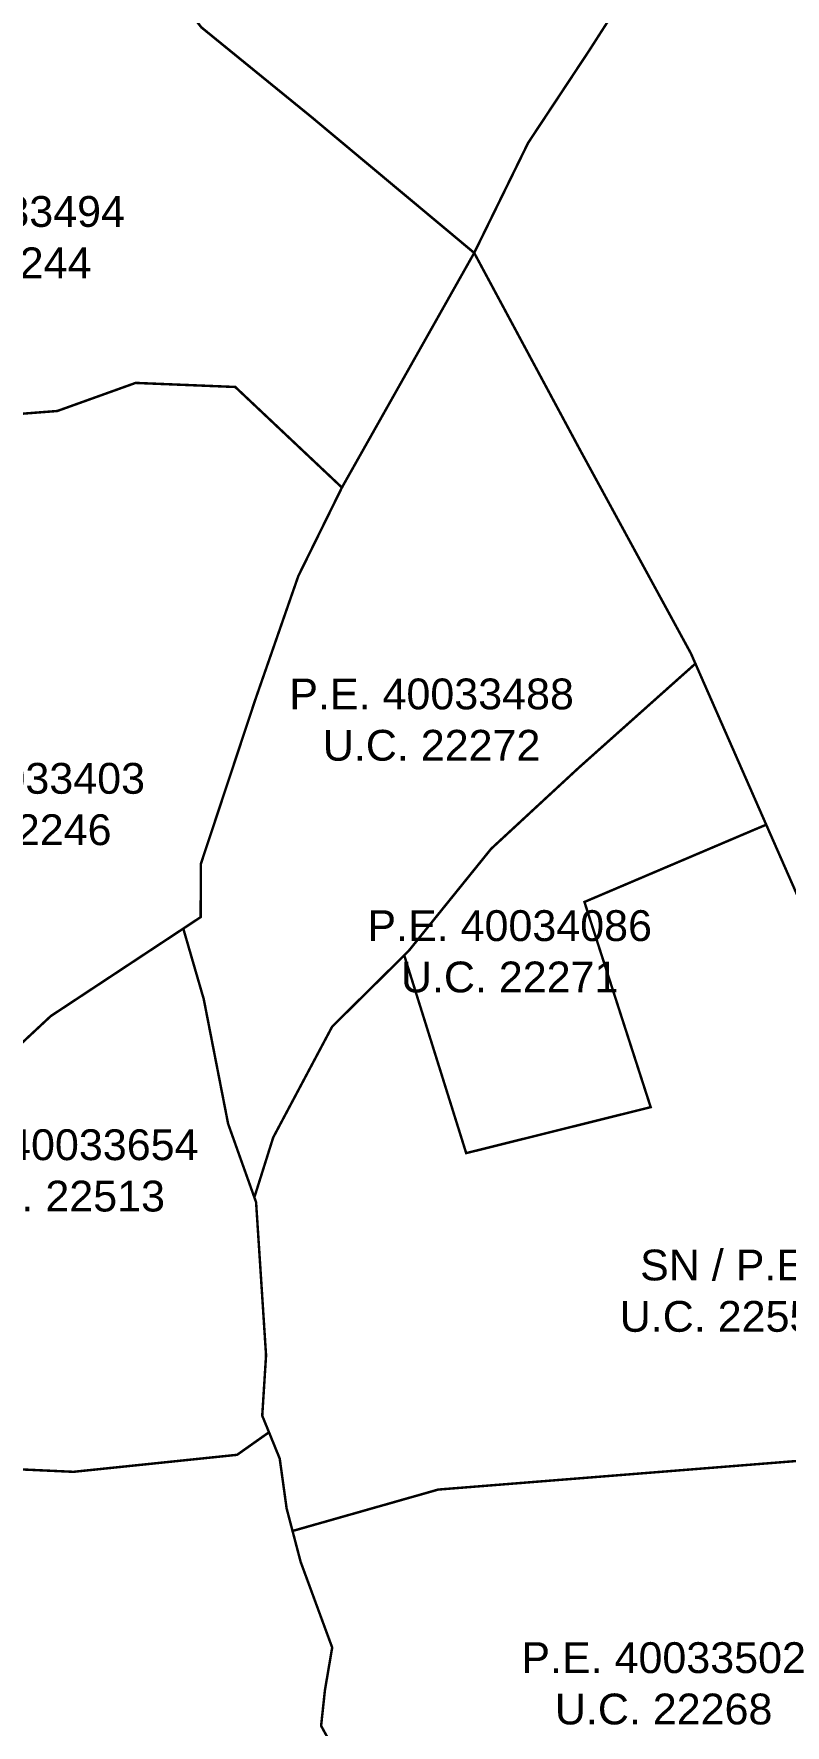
# Model space of a CAD drawing. Header units: metres. Extents: x 561401 to 594056, y 8460144 to 8508504.
# Drawn here: x 586838 to 586899, y 8501493.3 to 8501630.6 of the extents above; entities that cross this region are included whole.
import ezdxf

# ---------------------------------------------------------------- set-up
doc = ezdxf.new("R2010")
doc.units = ezdxf.units.M
for name, color, linetype in [('1.2. AFECTADOS BASE GRAFICA GORE', 76, 'Continuous'), ('1.2. AFECTADOS BASE GRAFICA SUNARP', 150, 'Continuous'), ('1.2. BASE GRAFICA GORE', 76, 'Continuous'), ('1.2. BASE GRAFICA SUNARP', 150, 'Continuous'), ('1.3 ETIQUETA P.E. Y U.C.', 1, 'Continuous')]:
    doc.layers.add(name, color=color, linetype=linetype)
doc.styles.add('Arial', font='arial.ttf', dxfattribs={"height": 1})

msp = doc.modelspace()

# ---------------------------------------------------------------- linework, layer by layer
at = {"layer": '1.2. AFECTADOS BASE GRAFICA GORE', "color": 64, "linetype": 'Continuous', "lineweight": -3, "const_width": 0.2}
msp.add_lwpolyline([(586862.76, 8501490.68), (586861.33, 8501493.28), (586861.64, 8501496.17), (586862.23, 8501499.63), (586859.67, 8501506.58), (586859.01, 8501509.09), (586858.53, 8501510.92), (586857.97, 8501514.96), (586857.1, 8501517.1), (586854.51, 8501515.27), (586841.22, 8501513.89), (586834.29, 8501514.21)], dxfattribs=at)
at = {"layer": '1.2. AFECTADOS BASE GRAFICA SUNARP', "color": 64, "linetype": 'Continuous', "lineweight": -3, "const_width": 0.2}
for points in [[(586795.64, 8501592.11), (586798.19, 8501573.89), (586799.04, 8501570.42), (586799.73, 8501569.36), (586813.8, 8501577.29), (586819.31, 8501581.87), (586821.94, 8501586.77), (586822.28, 8501598.61), (586839.91, 8501599.97), (586846.27, 8501602.25), (586854.36, 8501601.92), (586863.02, 8501593.76), (586873.76, 8501612.8), (586860.53, 8501623.84), (586851.61, 8501631.1), (586844.73, 8501639.8), (586830.36, 8501655.35), (586825.14, 8501651.16), (586819.63, 8501646.28), (586810.65, 8501640.26), (586796.16, 8501628.78), (586801, 8501615.18), (586805.23, 8501596.96), (586795.64, 8501592.11)], [(586799.73, 8501569.36), (586807.92, 8501556.8), (586809.99, 8501544.91), (586809.98, 8501543.2), (586817.68, 8501543.47), (586828.08, 8501543.41), (586834.44, 8501546.27), (586839.38, 8501550.87), (586850.14, 8501557.97), (586851.55, 8501558.9), (586851.57, 8501563.23), (586855.97, 8501576.5), (586859.48, 8501586.58), (586863.02, 8501593.76), (586854.36, 8501601.92), (586846.27, 8501602.25), (586839.91, 8501599.97), (586822.28, 8501598.61), (586821.94, 8501586.77), (586819.31, 8501581.87), (586813.8, 8501577.29), (586799.73, 8501569.36)], [(586809.98, 8501543.2), (586812.44, 8501535.98), (586814.42, 8501527.61), (586828.53, 8501517.42), (586834.29, 8501514.21), (586841.22, 8501513.89), (586854.51, 8501515.27), (586857.1, 8501517.1), (586856.55, 8501518.44), (586856.86, 8501523.34), (586856.05, 8501535.77), (586855.91, 8501536.16), (586853.78, 8501542.13), (586851.8, 8501552.25), (586850.14, 8501557.97), (586839.38, 8501550.87), (586834.44, 8501546.27), (586828.08, 8501543.41), (586817.68, 8501543.47), (586809.98, 8501543.2)]]:
    msp.add_lwpolyline(points, close=True, dxfattribs=at)
at = {"layer": '1.2. BASE GRAFICA GORE', "color": 64, "linetype": 'Continuous', "lineweight": -3, "const_width": 0.2}
for points in [[(586830.36, 8501655.35), (586844.73, 8501639.8), (586851.61, 8501631.1), (586860.53, 8501623.84), (586873.76, 8501612.8), (586878.14, 8501621.73), (586883.09, 8501629.21), (586887.16, 8501635.55), (586897.92, 8501650.8), (586909.21, 8501670.61), (586909.58, 8501671.25), (586900.38, 8501681.12), (586890.91, 8501693.01), (586884.02, 8501701.71), (586875.16, 8501711.67), (586868.17, 8501695.36), (586859.04, 8501673.79), (586840.46, 8501662), (586830.36, 8501655.35)], [(586855.91, 8501536.16), (586856.05, 8501535.77), (586856.86, 8501523.34), (586856.55, 8501518.44), (586857.1, 8501517.1), (586857.97, 8501514.96), (586858.53, 8501510.92), (586859.01, 8501509.09), (586870.84, 8501512.45), (586901.73, 8501514.91), (586913.84, 8501515.56), (586919.07, 8501516.25), (586916.97, 8501522.67), (586904.04, 8501551.48), (586897.47, 8501566.4), (586896.47, 8501565.98), (586882.71, 8501560.13), (586888.09, 8501543.48), (586873.11, 8501539.75), (586868.08, 8501555.8), (586862.23, 8501550.02), (586857.44, 8501541.02), (586855.91, 8501536.16)]]:
    msp.add_lwpolyline(points, close=True, dxfattribs=at)
msp.add_lwpolyline([(586909.21, 8501670.61), (586897.92, 8501650.8), (586887.16, 8501635.55), (586883.09, 8501629.21), (586878.14, 8501621.73), (586873.76, 8501612.8), (586873.76, 8501612.8), (586882.41, 8501596.71), (586891.36, 8501580.29), (586891.72, 8501579.47), (586897.47, 8501566.4), (586904.04, 8501551.48)], dxfattribs=at)
at = {"layer": '1.2. BASE GRAFICA SUNARP', "color": 64, "linetype": 'Continuous', "lineweight": -3, "const_width": 0.2}
for points in [[(586850.14, 8501557.97), (586851.8, 8501552.25), (586853.78, 8501542.13), (586855.91, 8501536.16), (586857.44, 8501541.02), (586862.23, 8501550.02), (586868.08, 8501555.8), (586868.44, 8501556.16), (586875.13, 8501564.44), (586882.29, 8501571.06), (586890.72, 8501578.58), (586891.72, 8501579.47), (586891.36, 8501580.29), (586882.41, 8501596.71), (586873.76, 8501612.8), (586863.02, 8501593.76), (586859.48, 8501586.58), (586855.97, 8501576.5), (586851.57, 8501563.23), (586851.55, 8501558.9), (586850.14, 8501557.97)], [(586868.08, 8501555.8), (586873.11, 8501539.75), (586888.09, 8501543.48), (586882.71, 8501560.13), (586896.47, 8501565.98), (586897.47, 8501566.4), (586891.72, 8501579.47), (586890.72, 8501578.58), (586882.29, 8501571.06), (586875.13, 8501564.44), (586868.44, 8501556.16), (586868.08, 8501555.8)], [(586859.01, 8501509.09), (586859.67, 8501506.58), (586862.23, 8501499.63), (586861.64, 8501496.17), (586861.33, 8501493.28), (586862.76, 8501490.68), (586863.26, 8501489.89), (586864.77, 8501487.5), (586865.9, 8501483.16), (586865.88, 8501479.12), (586866.05, 8501477.67), (586878.29, 8501482.25), (586892.55, 8501484.08), (586896.38, 8501484.68), (586917.74, 8501488), (586926.82, 8501490.79), (586924.92, 8501496.98), (586919.07, 8501516.25), (586913.84, 8501515.56), (586901.73, 8501514.91), (586870.84, 8501512.45), (586859.01, 8501509.09)]]:
    msp.add_lwpolyline(points, close=True, dxfattribs=at)

# ---------------------------------------------------------------- texts
at = {"layer": '1.3 ETIQUETA P.E. Y U.C.', "color": 1, "char_height": 2.5, "attachment_point": 5, "style": 'Arial'}
for s, insert in [('P.E. 40033494\\PU.C. 22244', (586833.85, 8501614.06)), ('P.E. 40033488\\PU.C. 22272', (586870.3, 8501574.91)), ('P.E. 40033403\\PU.C. 22246', (586835.48, 8501568.06)), ('P.E. 40034086\\PU.C. 22271', (586876.64, 8501556.11)), ('P.E. 40033654\\PU.C. 22513', (586839.82, 8501538.33)), ('SN / P.E.\\PU.C. 22555', (586894.41, 8501528.57)), ('P.E. 40033502\\PU.C. 22268', (586889.14, 8501496.71))]:
    msp.add_mtext(s, dxfattribs=dict(at, insert=insert))

doc.saveas('drawing.dxf')
